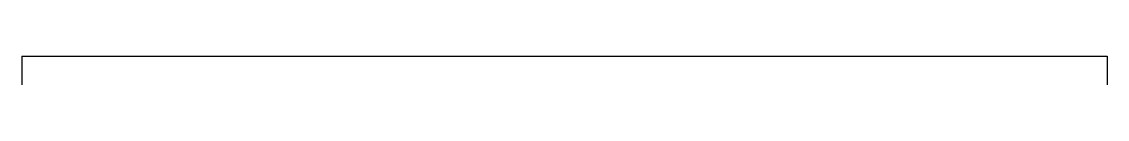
# Model space of a CAD drawing. Header units: metres. Extents: x -406.8 to -330.8, y 975.8 to 977.8.
import ezdxf

# ---------------------------------------------------------------- set-up
doc = ezdxf.new("R2010")
doc.units = ezdxf.units.M

msp = doc.modelspace()

# ---------------------------------------------------------------- linework, layer by layer
at = {"layer": 'FP-Stair', "elevation": -0.681}
for points in [[(-406.751, 977.833), (-406.751, 975.833)], [(-406.751, 977.833), (-330.76, 977.833), (-330.76, 975.833)]]:
    msp.add_lwpolyline(points, dxfattribs=at)

doc.saveas('drawing.dxf')
